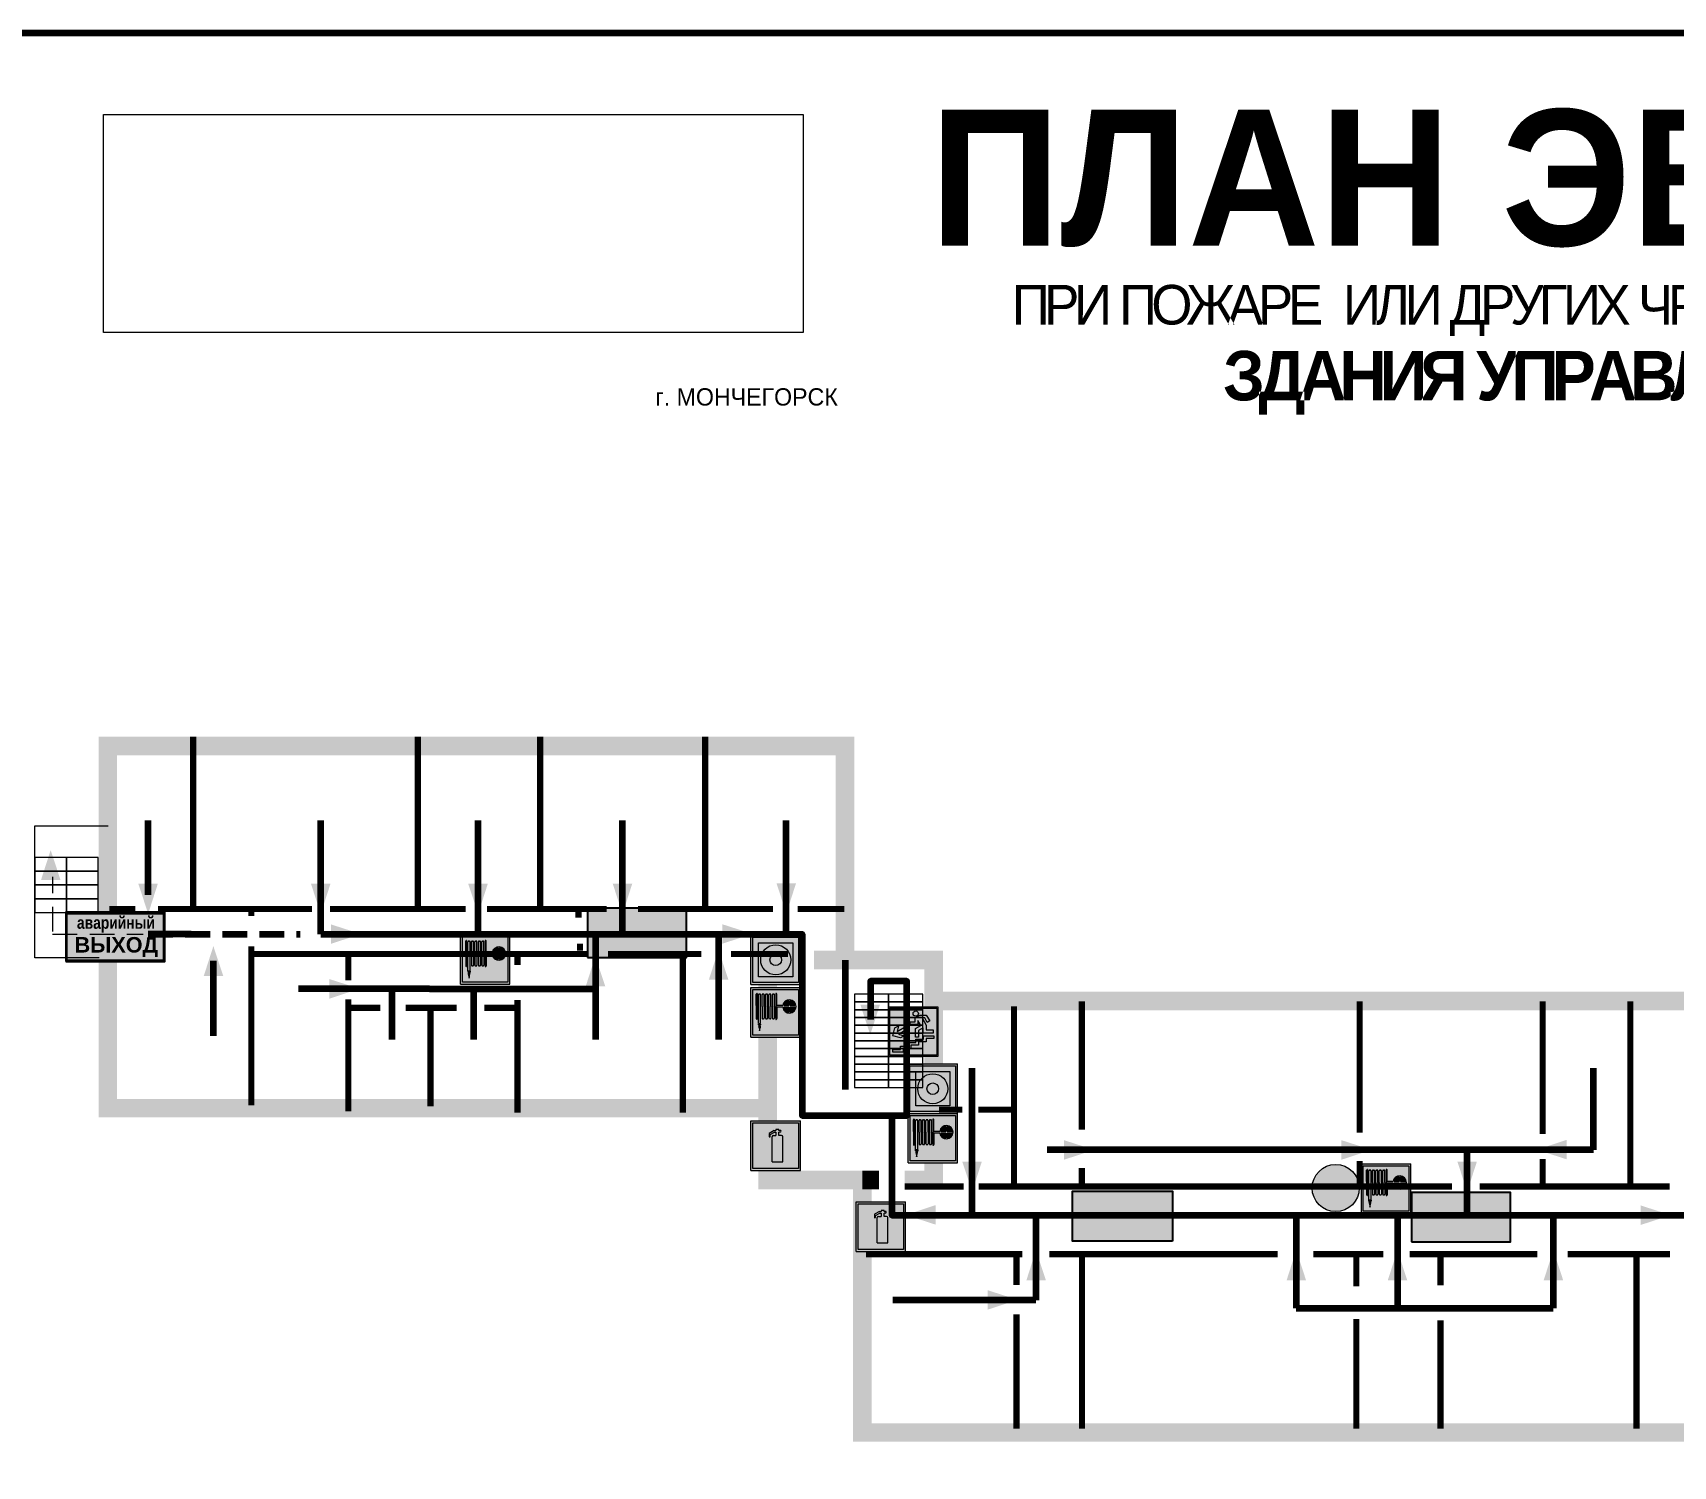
# Model space of a CAD drawing. Header units: millimetres. Extents: x 13810 to 67229, y 12374 to 21950.
# Drawn here: x 20973 to 21238.2, y 19246.8 to 19478.5 of the extents above; entities that cross this region are included whole.
import ezdxf

# ---------------------------------------------------------------- set-up
doc = ezdxf.new("R2010")
doc.units = ezdxf.units.MM
doc.linetypes.add('{ Wide Dash }', pattern=[12, 4, -2, 4, -2])
doc.layers.add('План_Штампы', color=7, linetype='Continuous')
doc.styles.add('обычный', font='arial.ttf')
picture_1 = doc.add_image_def('image1.jpg', size_in_pixel=(337, 105))

# ---------------------------------------------------------------- blocks, each defined once
blk = doc.blocks.new('A$C32E8229D')
at = {"true_color": 0xffffff}
blk.add_hatch(color=7, dxfattribs=at).paths.add_polyline_path([(0, 0), (0, -8), (16, -8), (16, 0)])
h = blk.add_hatch(color=126)
h.paths.add_polyline_path([(0.2, -0.2), (15.8, -0.2), (15.8, -7.8), (0.2, -7.8)])
h.paths.add_polyline_path([(13.49, -2.05), (12.08, -2.05), (11.37, -2.63, 0.162397), (11.29, -2.84), (11.29, -3.63), (10.35, -3.63), (10.35, -4.05), (11.68, -4.05), (11.68, -3.48), (12.26, -4.28), (11.29, -5.1), (11.29, -6.78), (11.85, -6.78), (11.85, -5.44), (12.8, -4.64), (12.8, -5.94), (14.46, -5.94), (14.46, -5.39), (13.45, -5.39), (13.45, -3.97), (12.46, -2.59), (13.15, -2.59), (13.69, -3.34), (14.18, -3)], flags=16)
h.paths.add_polyline_path([(10.74, -1.82, 1), (11.8, -1.82, 1)], flags=16)
h.paths.add_polyline_path([(9.39, -3.59), (5.99, -3.59), (6.56, -3.03), (5.91, -3.03), (5.1, -3.83), (5.91, -4.64), (6.56, -4.64), (5.99, -4.09), (9.39, -4.09)], flags=16)
h.paths.add_polyline_path([(4.29, -1.08), (1.72, -1.08), (1.72, -6.6), (4.29, -6.6)], flags=16)
at = {"color": 126}
blk.add_lwpolyline([(16, -8), (0, -8), (0, 0), (16, 0)], close=True, dxfattribs=at)
blk = doc.blocks.new('вниз 3')
at = {"lineweight": 0, "true_color": 0xffffff}
h = blk.add_hatch(color=7, dxfattribs=at)
h.dxf.hatch_style = 1
h.paths.add_polyline_path([(40997.5, -4475.69), (40997.25, -4475.28), (40995.76, -4476.15), (40995.97, -4475.23), (40995.39, -4475.56), (40995.05, -4476.83), (40996.33, -4477.17), (40996.91, -4476.83), (40996, -4476.55)], flags=0)
h.paths.add_polyline_path([(40999.81, -4473.95), (41000.22, -4473.95), (41000.64, -4474.67), (41001.03, -4474.43), (41000.46, -4473.49), (41000.42, -4473.49), (40999.43, -4473.49), (40998.68, -4473.92), (40998.68, -4474.57), (40997.88, -4474.57), (40997.88, -4475), (40999.14, -4475), (40999.14, -4474.43), (40999.14, -4474.38), (40999.59, -4475.15), (40998.72, -4475.67), (40998.72, -4477.06), (40999.24, -4477.06), (40999.24, -4475.96), (40999.95, -4475.56), (40999.95, -4476.43), (41001.61, -4476.43), (41001.61, -4475.88), (41000.47, -4475.88), (41000.47, -4475.12)], flags=0)
h.paths.add_polyline_path([(40999.2, -4473.24, 1), (40998.35, -4473.24, 1)], flags=0)
h.paths.add_polyline_path([(41000.46, -4477.26), (41001.69, -4477.26), (41001.69, -4476.84), (41000.03, -4476.84), (41000.03, -4477.39), (40998.78, -4477.39), (40998.78, -4477.95), (40997.53, -4477.95), (40997.53, -4478.5), (40996.29, -4478.5), (40996.29, -4479.06), (40995.05, -4479.06), (40995.05, -4479.48), (40995.29, -4479.48), (40996.72, -4479.48), (40996.72, -4478.92), (40997.97, -4478.92), (40997.97, -4478.36), (40999.2, -4478.36), (40999.2, -4477.81), (41000.46, -4477.81)], flags=0)
h.paths.add_polyline_path([(41002.37, -4472.17), (40994.37, -4472.17), (40994.37, -4480.17), (41002.37, -4480.17)])
h.paths.add_polyline_path([(41002.16, -4479.96), (40994.57, -4479.96), (40994.57, -4472.37), (41002.16, -4472.37)], flags=16)
h.paths.add_polyline_path([(41001.61, -4475.88), (41001.61, -4476.43), (40999.95, -4476.43), (40999.95, -4475.56), (40999.24, -4475.96), (40999.24, -4477.06), (40998.72, -4477.06), (40998.72, -4475.67), (40999.59, -4475.15), (40999.14, -4474.38), (40999.14, -4474.43), (40999.14, -4475), (40997.88, -4475), (40997.88, -4474.57), (40998.68, -4474.57), (40998.68, -4473.92), (40999.43, -4473.49), (41000.42, -4473.49), (41000.46, -4473.49), (41001.03, -4474.43), (41000.64, -4474.67), (41000.22, -4473.95), (40999.81, -4473.95), (41000.47, -4475.12), (41000.47, -4475.88)], flags=0)
h.paths.add_polyline_path([(41001.69, -4476.84), (41001.69, -4477.26), (41000.46, -4477.26), (41000.46, -4477.81), (40999.2, -4477.81), (40999.2, -4478.36), (40997.97, -4478.36), (40997.97, -4478.92), (40996.72, -4478.92), (40996.72, -4479.48), (40995.05, -4479.48), (40995.05, -4479.06), (40996.29, -4479.06), (40996.29, -4478.5), (40997.53, -4478.5), (40997.53, -4477.95), (40998.78, -4477.95), (40998.78, -4477.39), (41000.03, -4477.39), (41000.03, -4476.84)], flags=0)
h.paths.add_polyline_path([(40998.35, -4473.24, -1), (40999.2, -4473.24, -1)], flags=0)
h.paths.add_polyline_path([(40997.5, -4475.69), (40996, -4476.55), (40996.91, -4476.83), (40996.33, -4477.17), (40995.05, -4476.83), (40995.39, -4475.56), (40995.97, -4475.23), (40995.76, -4476.15), (40997.25, -4475.28)], flags=0)
at = {"lineweight": 0}
h = blk.add_hatch(color=126, dxfattribs=at)
h.dxf.hatch_style = 1
h.paths.add_polyline_path([(41002.16, -4472.37), (40994.57, -4472.37), (40994.57, -4479.96), (41002.16, -4479.96)])
h.paths.add_polyline_path([(40995.97, -4475.23), (40995.76, -4476.15), (40997.25, -4475.28), (40997.5, -4475.69), (40996, -4476.55), (40996.91, -4476.83), (40996.33, -4477.17), (40995.05, -4476.83), (40995.39, -4475.56)], flags=16)
h.paths.add_polyline_path([(40997.88, -4474.57), (40998.68, -4474.57), (40998.68, -4473.92), (40999.43, -4473.49), (41000.42, -4473.49), (41000.46, -4473.49), (41001.03, -4474.43), (41000.64, -4474.67), (41000.22, -4473.95), (40999.81, -4473.95), (41000.47, -4475.12), (41000.47, -4475.88), (41001.61, -4475.88), (41001.61, -4476.43), (40999.95, -4476.43), (40999.95, -4475.56), (40999.24, -4475.96), (40999.24, -4477.06), (40998.72, -4477.06), (40998.72, -4475.67), (40999.59, -4475.15), (40999.14, -4474.38), (40999.14, -4474.43), (40999.14, -4475), (40997.88, -4475)], flags=16)
h.paths.add_polyline_path([(40998.35, -4473.24, -1), (40999.2, -4473.24, -1)], flags=16)
h.paths.add_polyline_path([(40997.53, -4477.95), (40998.78, -4477.95), (40998.78, -4477.39), (41000.03, -4477.39), (41000.03, -4476.84), (41001.69, -4476.84), (41001.69, -4477.26), (41000.46, -4477.26), (41000.46, -4477.81), (40999.2, -4477.81), (40999.2, -4478.36), (40997.97, -4478.36), (40997.97, -4478.92), (40996.72, -4478.92), (40996.72, -4479.48), (40995.05, -4479.48), (40995.05, -4479.06), (40996.29, -4479.06), (40996.29, -4478.5), (40997.53, -4478.5)], flags=16)
at = {"lineweight": 0, "true_color": 0xffffff}
h = blk.add_hatch(color=7, dxfattribs=at)
h.dxf.hatch_style = 1
h.paths.add_polyline_path([(40999.2, -4473.24, 1), (40998.35, -4473.24, 1)])
h.paths.add_polyline_path([(40999.81, -4473.95), (41000.22, -4473.95), (41000.64, -4474.67), (41001.03, -4474.43), (41000.46, -4473.49), (41000.42, -4473.49), (40999.43, -4473.49), (40998.68, -4473.92), (40998.68, -4474.57), (40997.88, -4474.57), (40997.88, -4475), (40999.14, -4475), (40999.14, -4474.43), (40999.14, -4474.38), (40999.59, -4475.15), (40998.72, -4475.67), (40998.72, -4477.06), (40999.24, -4477.06), (40999.24, -4475.96), (40999.95, -4475.56), (40999.95, -4476.43), (41001.61, -4476.43), (41001.61, -4475.88), (41000.47, -4475.88), (41000.47, -4475.12)])
h.paths.add_polyline_path([(40999.2, -4477.81), (41000.46, -4477.81), (41000.46, -4477.26), (41001.69, -4477.26), (41001.69, -4476.84), (41000.03, -4476.84), (41000.03, -4477.39), (40998.78, -4477.39), (40998.78, -4477.95), (40997.53, -4477.95), (40997.53, -4478.5), (40996.29, -4478.5), (40996.29, -4479.06), (40995.05, -4479.06), (40995.05, -4479.48), (40995.29, -4479.48), (40996.72, -4479.48), (40996.72, -4478.92), (40997.97, -4478.92), (40997.97, -4478.36), (40999.2, -4478.36)])
h.paths.add_polyline_path([(40997.5, -4475.69), (40997.25, -4475.28), (40995.76, -4476.15), (40995.97, -4475.23), (40995.39, -4475.56), (40995.05, -4476.83), (40996.33, -4477.17), (40996.91, -4476.83), (40996, -4476.55)])
at = {"color": 126, "lineweight": 0}
for points in [[(40994.37, -4472.17), (41002.37, -4472.17), (41002.37, -4480.17), (40994.37, -4480.17)], [(40994.57, -4472.37), (41002.16, -4472.37), (41002.16, -4479.96), (40994.57, -4479.96)]]:
    blk.add_lwpolyline(points, close=True, dxfattribs=at)
for points in [[(40999.14, -4474.43), (40999.14, -4475), (40997.88, -4475), (40997.88, -4474.57), (40998.68, -4474.57), (40998.68, -4473.92), (40999.43, -4473.49), (41000.42, -4473.49), (41000.46, -4473.49), (41001.03, -4474.43), (41000.64, -4474.67), (41000.22, -4473.95), (40999.81, -4473.95), (41000.47, -4475.12), (41000.47, -4475.88), (41001.61, -4475.88), (41001.61, -4476.43), (40999.95, -4476.43), (40999.95, -4475.56), (40999.24, -4475.96), (40999.24, -4477.06), (40998.72, -4477.06), (40998.72, -4475.67), (40999.59, -4475.15), (40999.14, -4474.38), (40999.14, -4474.43)], [(40995.05, -4476.83), (40995.39, -4475.56), (40995.97, -4475.23), (40995.76, -4476.15), (40997.25, -4475.28), (40997.5, -4475.69), (40996, -4476.55), (40996.91, -4476.83), (40996.33, -4477.17), (40995.05, -4476.83)], [(40995.29, -4479.48), (40995.05, -4479.48), (40995.05, -4479.06), (40996.29, -4479.06), (40996.29, -4478.5), (40997.53, -4478.5), (40997.53, -4477.95), (40998.78, -4477.95), (40998.78, -4477.39), (41000.03, -4477.39), (41000.03, -4476.84), (41001.69, -4476.84), (41001.69, -4477.26), (41000.46, -4477.26), (41000.46, -4477.81), (40999.2, -4477.81), (40999.2, -4478.36), (40997.97, -4478.36), (40997.97, -4478.92), (40996.72, -4478.92), (40996.72, -4479.48), (40995.05, -4479.48)]]:
    blk.add_lwpolyline(points, dxfattribs=at)
blk.add_circle((40998.77, -4473.24), 0.426, dxfattribs=at)
blk = doc.blocks.new('A$C37112FD5')
at = {"true_color": 0xf5f5ff}
h = blk.add_hatch(color=7, dxfattribs=at)
h.dxf.hatch_style = 1
h.paths.add_polyline_path([(12.8, -7.4), (0, -7.4), (0, -20.2), (12.8, -20.2)])
h.paths.add_polyline_path([(12.29, -7.91), (12.29, -19.69), (0.51, -19.69), (0.51, -7.91)], flags=16)
h.paths.add_polyline_path([(4.98, -9.04, -0.42597), (5.17, -9.22), (5.17, -12.25), (5.17, -15.29, -0.432244), (4.98, -15.47), (4.83, -15.47, -0.42597), (4.64, -15.29), (4.64, -12.25), (4.64, -9.22, -0.432244), (4.83, -9.04)], flags=0)
h.paths.add_polyline_path([(4.28, -9.22), (4.28, -12.25), (4.28, -15.29, -0.432244), (4.09, -15.47), (3.94, -15.47, -0.42597), (3.75, -15.29), (3.75, -12.25), (3.75, -9.22, -0.432244), (3.94, -9.04), (4.09, -9.04, -0.42597)], flags=0)
h.paths.add_polyline_path([(5.72, -9.04), (5.87, -9.04, -0.42597), (6.06, -9.22), (6.06, -12.25), (6.06, -15.29, -0.432244), (5.87, -15.47), (5.72, -15.47, -0.42597), (5.53, -15.29), (5.53, -12.25), (5.53, -9.22, -0.432244)], flags=0)
h.paths.add_polyline_path([(6.42, -8.9), (6.5, -8.9, -0.42597), (6.69, -9.08), (6.69, -12.03), (8.21, -12.03, -15.824349), (8.21, -12.47), (6.69, -12.47), (6.69, -15.42, -0.432244), (6.5, -15.6), (6.42, -15.6)], flags=0)
h.paths.add_polyline_path([(3.39, -9.22), (3.39, -12.25), (3.39, -15.29, -0.432244), (3.2, -15.47), (3.05, -15.47, -0.42597), (2.85, -15.29), (2.85, -12.25), (2.85, -9.22, -0.432244), (3.05, -9.04), (3.2, -9.04, -0.42597)], flags=0)
h.paths.add_polyline_path([(2.5, -9.22), (2.5, -16.71), (1.96, -16.71), (1.96, -9.22, -0.432244), (2.15, -9.04), (2.31, -9.04, -0.42597)], flags=0)
h.paths.add_polyline_path([(1.61, -8.9), (1.61, -15.6), (1.57, -15.6, -0.42597), (1.37, -15.42), (1.37, -12.03), (1.37, -9.09, -0.432244), (1.57, -8.9)], flags=0)
h.paths.add_polyline_path([(9.76, -10.81), (9.76, -12.03), (8.49, -12.03, -0.336371)], flags=0)
h.paths.add_polyline_path([(8.49, -12.47), (9.76, -12.47), (9.76, -13.7, -0.336371)], flags=0)
h.paths.add_polyline_path([(10.11, -10.81, -0.336371), (11.38, -12.03), (10.11, -12.03)], flags=0)
h.paths.add_polyline_path([(10.11, -12.47), (11.38, -12.47, -0.336371), (10.11, -13.7)], flags=0)
h.paths.add_polyline_path([(2.5, -16.84), (2.5, -17.05), (1.97, -17.05), (1.97, -16.84)], flags=0)
h.paths.add_polyline_path([(2.5, -17.24, -0.033778), (2.24, -18.6, -0.033778), (1.97, -17.24)], flags=0)
h = blk.add_hatch(color=242)
h.dxf.hatch_style = 1
h.paths.add_polyline_path([(12.29, -7.91), (0.51, -7.91), (0.51, -19.69), (12.29, -19.69)])
h.paths.add_polyline_path([(6.42, -15.6), (6.42, -8.9), (6.5, -8.9, -0.42597), (6.69, -9.08), (6.69, -12.03), (8.21, -12.03, -15.824349), (8.21, -12.47), (6.69, -12.47), (6.69, -15.42, -0.432244), (6.5, -15.6)], flags=16)
h.paths.add_polyline_path([(5.87, -15.47), (5.72, -15.47, -0.42597), (5.53, -15.29), (5.53, -12.25), (5.53, -9.22, -0.432244), (5.72, -9.04), (5.87, -9.04, -0.42597), (6.06, -9.22), (6.06, -12.25), (6.06, -15.29, -0.432244)], flags=16)
h.paths.add_polyline_path([(4.98, -15.47), (4.83, -15.47, -0.42597), (4.64, -15.29), (4.64, -12.25), (4.64, -9.22, -0.432244), (4.83, -9.04), (4.98, -9.04, -0.42597), (5.17, -9.22), (5.17, -12.25), (5.17, -15.29, -0.432244)], flags=16)
h.paths.add_polyline_path([(4.09, -15.47), (3.94, -15.47, -0.42597), (3.75, -15.29), (3.75, -12.25), (3.75, -9.22, -0.432244), (3.94, -9.04), (4.09, -9.04, -0.42597), (4.28, -9.22), (4.28, -12.25), (4.28, -15.29, -0.432244)], flags=16)
h.paths.add_polyline_path([(3.2, -15.47), (3.05, -15.47, -0.42597), (2.85, -15.29), (2.85, -12.25), (2.85, -9.22, -0.432244), (3.05, -9.04), (3.2, -9.04, -0.42597), (3.39, -9.22), (3.39, -12.25), (3.39, -15.29, -0.432244)], flags=16)
h.paths.add_polyline_path([(2.5, -17.05), (1.97, -17.05), (1.97, -16.84), (2.5, -16.84)], flags=16)
h.paths.add_polyline_path([(2.5, -17.24, -0.033778), (2.24, -18.6, -0.033778), (1.97, -17.24)], flags=16)
h.paths.add_polyline_path([(2.5, -16.71), (1.96, -16.71), (1.96, -9.22, -0.432244), (2.15, -9.04), (2.31, -9.04, -0.42597), (2.5, -9.22)], flags=16)
h.paths.add_polyline_path([(1.61, -15.6), (1.57, -15.6, -0.42597), (1.37, -15.42), (1.37, -12.03), (1.37, -9.09, -0.432244), (1.57, -8.9), (1.61, -8.9)], flags=16)
h.paths.add_polyline_path([(8.49, -12.47), (9.76, -12.47), (9.76, -13.7, -0.336371)], flags=0)
h.paths.add_polyline_path([(10.11, -13.7), (10.11, -12.47), (11.38, -12.47, -0.336371)], flags=0)
h.paths.add_polyline_path([(8.49, -12.03, -0.336371), (9.76, -10.81), (9.76, -12.03)], flags=0)
h.paths.add_polyline_path([(10.11, -12.03), (10.11, -10.81, -0.336371), (11.38, -12.03)], flags=0)
h = blk.add_hatch(color=7, dxfattribs=at)
h.dxf.hatch_style = 1
h.paths.add_polyline_path([(1.61, -8.9), (1.57, -8.9, 0.432244), (1.37, -9.09), (1.37, -12.03), (1.37, -15.42, 0.42597), (1.57, -15.6), (1.61, -15.6)])
h.paths.add_polyline_path([(2.5, -9.22, 0.42597), (2.31, -9.04), (2.15, -9.04, 0.432244), (1.96, -9.22), (1.96, -16.71), (2.5, -16.71)])
h.paths.add_polyline_path([(2.5, -16.84), (1.97, -16.84), (1.97, -17.05), (2.5, -17.05)])
h.paths.add_polyline_path([(2.5, -17.24), (1.97, -17.24, 0.033778), (2.24, -18.6, 0.033778)])
h.paths.add_polyline_path([(3.39, -12.25), (3.39, -9.22, 0.42597), (3.2, -9.04), (3.05, -9.04, 0.432244), (2.85, -9.22), (2.85, -12.25), (2.85, -15.29, 0.42597), (3.05, -15.47), (3.2, -15.47, 0.432244), (3.39, -15.29)])
h.paths.add_polyline_path([(4.28, -12.25), (4.28, -9.22, 0.42597), (4.09, -9.04), (3.94, -9.04, 0.432244), (3.75, -9.22), (3.75, -12.25), (3.75, -15.29, 0.42597), (3.94, -15.47), (4.09, -15.47, 0.432244), (4.28, -15.29)])
h.paths.add_polyline_path([(5.17, -12.25), (5.17, -9.22, 0.42597), (4.98, -9.04), (4.83, -9.04, 0.432244), (4.64, -9.22), (4.64, -12.25), (4.64, -15.29, 0.42597), (4.83, -15.47), (4.98, -15.47, 0.432244), (5.17, -15.29)])
h.paths.add_polyline_path([(6.06, -12.25), (6.06, -9.22, 0.42597), (5.87, -9.04), (5.72, -9.04, 0.432244), (5.53, -9.22), (5.53, -12.25), (5.53, -15.29, 0.42597), (5.72, -15.47), (5.87, -15.47, 0.432244), (6.06, -15.29)])
h.paths.add_polyline_path([(6.69, -12.47), (8.21, -12.47, 15.824349), (8.21, -12.03), (6.69, -12.03), (6.69, -9.08, 0.42597), (6.5, -8.9), (6.42, -8.9), (6.42, -15.6), (6.5, -15.6, 0.432244), (6.69, -15.42)])
h.paths.add_polyline_path([(8.49, -12.47), (9.76, -12.47), (9.76, -13.7, -0.336371)], flags=16)
h.paths.add_polyline_path([(8.49, -12.03, -0.336371), (9.76, -10.81), (9.76, -12.03)], flags=16)
h.paths.add_polyline_path([(10.11, -12.47), (11.38, -12.47, -0.336371), (10.11, -13.7)], flags=16)
h.paths.add_polyline_path([(10.11, -12.03), (10.11, -10.81, -0.336371), (11.38, -12.03)], flags=16)
h = blk.add_hatch(color=242)
h.dxf.hatch_style = 1
h.paths.add_polyline_path([(9.76, -10.81, 0.336371), (8.49, -12.03), (9.76, -12.03)])
h.paths.add_polyline_path([(10.11, -10.81), (10.11, -12.03), (11.38, -12.03, 0.336371)])
h.paths.add_polyline_path([(11.38, -12.47), (10.11, -12.47), (10.11, -13.7, 0.336371)])
h.paths.add_polyline_path([(9.76, -12.47), (8.49, -12.47, 0.336371), (9.76, -13.7)])
at = {"color": 242, "lineweight": 5}
for p, q in [((0, -20.2), (0, -7.4)), ((0, -7.4), (12.8, -7.4)), ((12.8, -20.2), (12.8, -7.4)), ((1.37, -12.03), (1.37, -9.08)), ((1.37, -12.03), (1.37, -15.42)), ((1.57, -8.9), (1.61, -8.9)), ((1.61, -8.9), (1.61, -15.6)), ((1.96, -16.71), (1.96, -9.22)), ((2.15, -9.04), (2.31, -9.04)), ((2.5, -16.71), (2.5, -9.22)), ((2.85, -12.25), (2.85, -9.22)), ((2.85, -12.25), (2.85, -15.29)), ((3.05, -9.04), (3.2, -9.04)), ((3.39, -12.25), (3.39, -9.22)), ((3.39, -12.25), (3.39, -15.29)), ((3.75, -12.25), (3.75, -9.22)), ((3.75, -12.25), (3.75, -15.29)), ((3.94, -9.04), (4.09, -9.04)), ((4.28, -12.25), (4.28, -9.22)), ((4.28, -12.25), (4.28, -15.29)), ((4.64, -12.25), (4.64, -9.22)), ((4.64, -12.25), (4.64, -15.29)), ((4.83, -9.04), (4.98, -9.04)), ((5.17, -12.25), (5.17, -9.22)), ((5.17, -12.25), (5.17, -15.29)), ((5.53, -12.25), (5.53, -9.22)), ((5.53, -12.25), (5.53, -15.29)), ((5.72, -9.04), (5.87, -9.04)), ((6.06, -12.25), (6.06, -9.22)), ((6.06, -12.25), (6.06, -15.29)), ((6.42, -8.9), (6.42, -15.6)), ((6.5, -8.9), (6.42, -8.9)), ((6.69, -12.03), (6.69, -9.08)), ((8.21, -12.03), (6.69, -12.03)), ((8.21, -12.47), (6.69, -12.47)), ((6.69, -12.47), (6.69, -15.42)), ((9.76, -12.03), (8.49, -12.03)), ((9.76, -12.47), (8.49, -12.47)), ((9.76, -10.81), (9.76, -12.03)), ((9.76, -12.47), (9.76, -13.7)), ((10.11, -10.81), (10.11, -12.03)), ((11.38, -12.03), (10.11, -12.03)), ((11.38, -12.47), (10.11, -12.47)), ((10.11, -12.47), (10.11, -13.7)), ((1.57, -15.6), (1.61, -15.6)), ((1.96, -16.71), (2.5, -16.71)), ((1.97, -16.84), (2.5, -16.84)), ((1.97, -17.05), (1.97, -16.84)), ((2.5, -16.84), (2.5, -17.05)), ((3.05, -15.47), (3.2, -15.47)), ((3.94, -15.47), (4.09, -15.47)), ((4.83, -15.47), (4.98, -15.47)), ((5.72, -15.47), (5.87, -15.47)), ((6.42, -15.6), (6.5, -15.6)), ((0, -20.2), (12.8, -20.2)), ((2.5, -17.05), (1.97, -17.05)), ((1.97, -17.24), (2.5, -17.24))]:
    blk.add_line(p, q, dxfattribs=at)
blk.add_lwpolyline([(0.51, -7.91), (12.29, -7.91), (12.29, -19.69), (0.51, -19.69)], close=True, dxfattribs=at)
for centre, radius, start, end in [((1.56, -9.09), 0.182, 87.1027, 180.6071), ((2.15, -9.22), 0.182, 87.1027, 180.6071), ((2.32, -9.22), 0.182, 359.3929, 92.8973), ((3.04, -9.22), 0.182, 87.1027, 180.6071), ((3.21, -9.22), 0.182, 359.3929, 92.8973), ((3.93, -9.22), 0.182, 87.1027, 180.6071), ((4.1, -9.22), 0.182, 359.3929, 92.8973), ((4.82, -9.22), 0.182, 87.1027, 180.6071), ((4.99, -9.22), 0.182, 359.3929, 92.8973), ((5.71, -9.22), 0.182, 87.1027, 180.6071), ((5.88, -9.22), 0.182, 359.3929, 92.8973), ((6.51, -9.09), 0.182, 359.3929, 92.8973), ((9.93, -12.25), 1.74, 187.2319, 172.7681), ((9.93, -12.25), 1.46, 96.9927, 171.3585), ((9.93, -12.25), 1.46, 188.6415, 263.0073), ((9.93, -12.25), 1.46, 8.6415, 83.0073), ((9.93, -12.25), 1.46, 276.9927, 351.3585), ((1.56, -15.42), 0.182, 179.3929, 272.8973), ((3.04, -15.29), 0.182, 179.3929, 272.8973), ((3.21, -15.29), 0.182, 267.1027, 0.6071), ((3.93, -15.29), 0.182, 179.3929, 272.8973), ((4.1, -15.29), 0.182, 267.1027, 0.6071), ((4.82, -15.29), 0.182, 179.3929, 272.8973), ((4.99, -15.29), 0.182, 267.1027, 0.6071), ((5.71, -15.29), 0.182, 179.3929, 272.8973), ((5.88, -15.29), 0.182, 267.1027, 0.6071), ((6.51, -15.42), 0.182, 267.1027, 0.6071), ((12.17, -15.98), 10.27, 187.041, 194.7793), ((-7.7, -15.98), 10.27, 345.2207, 352.959)]:
    blk.add_arc(centre, radius, start, end, dxfattribs=at)
blk = doc.blocks.new('A$C54414219')
at = {"true_color": 0xffffff}
h = blk.add_hatch(color=7, dxfattribs=at)
h.paths.add_polyline_path([(2.39, -9.45), (2.39, -18.3), (11.23, -18.3), (11.23, -9.45)], flags=0)
h.paths.add_polyline_path([(10.71, -13.87, -1), (2.92, -13.87, -1)], flags=0)
h.paths.add_polyline_path([(8.3, -13.87, -1), (5.33, -13.87, -1)], flags=0)
h.paths.add_polyline_path([(0.41, -7.47), (0.41, -20.27), (13.21, -20.27), (13.21, -7.47)])
h.paths.add_polyline_path([(0.92, -19.77), (12.71, -19.77), (12.71, -7.98), (0.92, -7.98)], flags=16)
h.paths.add_polyline_path([(11.23, -9.45), (11.23, -18.3), (2.39, -18.3), (2.39, -9.45)], flags=0)
at = {"lineweight": 5}
h = blk.add_hatch(color=242, dxfattribs=at)
h.paths.add_polyline_path([(12.71, -7.98), (0.92, -7.98), (0.92, -19.77), (12.71, -19.77)])
h.paths.add_polyline_path([(11.23, -18.3), (2.39, -18.3), (2.39, -9.45), (11.23, -9.45)], flags=16)
h.paths.add_polyline_path([(10.71, -13.87, -1), (2.92, -13.87, -1)], flags=0)
h.paths.add_polyline_path([(8.3, -13.87, -1), (5.33, -13.87, -1)], flags=0)
at = {"true_color": 0xffffff}
h = blk.add_hatch(color=7, dxfattribs=at)
h.paths.add_polyline_path([(2.39, -9.45), (2.39, -18.3), (11.23, -18.3), (11.23, -9.45)])
h.paths.add_polyline_path([(10.71, -13.87, -1), (2.92, -13.87, -1)], flags=16)
h.paths.add_polyline_path([(8.3, -13.87, -1), (5.33, -13.87, -1)], flags=0)
at = {"lineweight": 5}
h = blk.add_hatch(color=242, dxfattribs=at)
h.paths.add_polyline_path([(2.92, -13.87, 1), (10.71, -13.87, 1)])
h.paths.add_polyline_path([(8.3, -13.87, -1), (5.33, -13.87, -1)], flags=16)
at = {"color": 242, "lineweight": 5}
for p, q in [((0.41, -20.27), (0.41, -7.47)), ((0.41, -7.47), (13.21, -7.47)), ((0.41, -7.47), (13.21, -7.47)), ((13.21, -20.27), (13.21, -7.47)), ((0.41, -20.27), (13.21, -20.27))]:
    blk.add_line(p, q, dxfattribs=at)
for points in [[(0.92, -7.98), (12.71, -7.98), (12.71, -19.77), (0.92, -19.77)], [(2.39, -9.45), (11.23, -9.45), (11.23, -18.3), (2.39, -18.3)]]:
    blk.add_lwpolyline(points, close=True, dxfattribs=at)
for radius in [3.89, 1.49]:
    blk.add_circle((6.81, -13.87), radius, dxfattribs=at)
blk = doc.blocks.new('A$C3AD82952')
at = {"true_color": 0xf5f5ff}
h = blk.add_hatch(color=7, dxfattribs=at)
h.dxf.hatch_style = 1
h.paths.add_polyline_path([(8.21, 8.73, 0.414214), (7.89, 9.05), (7.22, 9.05), (7.22, 9.92), (7.59, 9.92, 1), (7.57, 10.36), (7.22, 10.36), (7.22, 10.6), (6.43, 10.6), (6.43, 10.36), (6.01, 10.36), (4.74, 9.59), (4.74, 8.69), (4.98, 8.73), (4.98, 9.26), (6.12, 9.91), (6.43, 9.91), (6.43, 9.05), (5.76, 9.05, 0.414214), (5.44, 8.73), (5.44, 2.2), (8.21, 2.2)], flags=0)
h.paths.add_polyline_path([(12.8, 12.8), (0, 12.8), (0, 0), (12.8, 0)])
h.paths.add_polyline_path([(0.51, 12.29), (12.29, 12.29), (12.29, 0.51), (0.51, 0.51)], flags=16)
h.paths.add_polyline_path([(4.74, 9.59), (6.01, 10.36), (6.43, 10.36), (6.43, 10.6), (7.22, 10.6), (7.22, 10.36), (7.59, 10.36, -0.94586), (7.59, 9.92), (7.22, 9.92), (7.22, 9.05), (7.89, 9.05, -0.414214), (8.21, 8.73), (8.21, 2.2), (5.44, 2.2), (5.44, 8.73, -0.414214), (5.76, 9.05), (6.43, 9.05), (6.43, 9.91), (6.12, 9.91), (4.98, 9.26), (4.98, 8.73), (4.74, 8.69)], flags=0)
h = blk.add_hatch(color=242)
h.dxf.hatch_style = 1
h.paths.add_polyline_path([(12.29, 12.29), (0.51, 12.29), (0.51, 0.51), (12.29, 0.51)])
h.paths.add_polyline_path([(4.74, 8.69), (4.74, 9.59), (6.01, 10.36), (6.43, 10.36), (6.43, 10.6), (7.22, 10.6), (7.22, 10.36), (7.59, 10.36, -0.94586), (7.59, 9.92), (7.22, 9.92), (7.22, 9.05), (7.89, 9.05, -0.414214), (8.21, 8.73), (8.21, 2.2), (5.44, 2.2), (5.44, 8.73, -0.414214), (5.76, 9.05), (6.43, 9.05), (6.43, 9.91), (6.12, 9.91), (4.98, 9.26), (4.98, 8.73)], flags=16)
h = blk.add_hatch(color=7, dxfattribs=at)
h.dxf.hatch_style = 1
h.paths.add_polyline_path([(8.21, 8.73, 0.414214), (7.89, 9.05), (7.22, 9.05), (7.22, 9.92), (7.59, 9.92, 1), (7.57, 10.36), (7.22, 10.36), (7.22, 10.6), (6.43, 10.6), (6.43, 10.36), (6.01, 10.36), (4.74, 9.59), (4.74, 8.69), (4.98, 8.73), (4.98, 9.26), (6.12, 9.91), (6.43, 9.91), (6.43, 9.05), (5.76, 9.05, 0.414214), (5.44, 8.73), (5.44, 2.2), (8.21, 2.2)])
at = {"color": 242, "lineweight": 5}
for p, q in [((0, 0), (0, 12.8)), ((0, 12.8), (12.8, 12.8)), ((12.8, 0), (12.8, 12.8)), ((6.01, 10.36), (4.74, 9.59)), ((4.74, 9.59), (4.74, 8.69)), ((4.74, 8.69), (4.98, 8.73)), ((4.98, 9.26), (6.12, 9.91)), ((4.98, 8.73), (4.98, 9.26)), ((5.44, 2.2), (5.44, 8.73)), ((5.76, 9.05), (6.43, 9.05)), ((6.01, 10.36), (6.43, 10.36)), ((6.12, 9.91), (6.43, 9.91)), ((7.22, 10.6), (6.43, 10.6)), ((6.43, 10.6), (6.43, 10.36)), ((6.43, 9.91), (6.43, 9.05)), ((7.22, 10.36), (7.22, 10.6)), ((7.59, 10.36), (7.22, 10.36)), ((7.22, 9.05), (7.22, 9.92)), ((7.59, 9.92), (7.22, 9.92)), ((7.89, 9.05), (7.22, 9.05)), ((8.21, 2.2), (8.21, 8.73)), ((0, 0), (12.8, 0)), ((5.44, 2.2), (8.21, 2.2))]:
    blk.add_line(p, q, dxfattribs=at)
blk.add_lwpolyline([(0.51, 12.29), (12.29, 12.29), (12.29, 0.51), (0.51, 0.51)], close=True, dxfattribs=at)
for centre, radius, start, end in [((5.76, 8.73), 0.32, 90, 180), ((7.58, 10.14), 0.223, 273.1875, 86.8125), ((7.89, 8.73), 0.32, 0, 90)]:
    blk.add_arc(centre, radius, start, end, dxfattribs=at)
blk = doc.blocks.new('A$C41C009D9')
at = {"true_color": 0xffffff}
blk.add_hatch(color=7, dxfattribs=at).paths.add_polyline_path([(0, 8), (-16, 8), (-16, 0), (0, 0)])
h = blk.add_hatch(color=126)
h.dxf.hatch_style = 1
h.paths.add_polyline_path([(-15.8, 7.8), (-15.8, 0.2), (-0.2, 0.2), (-0.2, 7.8)])
at = {"color": 126}
for points in [[(-16, 0), (0, 0), (0, 8), (-16, 8)], [(-16, 0), (0, 0), (0, 8), (-16, 8)], [(-15.8, 7.8), (-0.2, 7.8), (-0.2, 0.2), (-15.8, 0.2)]]:
    blk.add_lwpolyline(points, close=True, dxfattribs=at)
at = {"color": 7, "true_color": 0xffffff, "insert": (-15.8, 7.3), "char_height": 2.5, "width": 15.5999, "attachment_point": 1, "style": 'обычный'}
blk.add_mtext('\\pi1.6133;{\\fArial|b1|i0|c204|p34;\\H0.8x;\\W0.8;аварийный\\H1.25x;\\W1;\\P\\pi1.2327;ВЫХОД}', dxfattribs=at)
blk = doc.blocks.new('A$C7B8C2D5B')
at = {"lineweight": 0}
h = blk.add_hatch(color=5, dxfattribs=at)
h.dxf.hatch_style = 1
h.paths.add_polyline_path([(1.4, -3.02, 1), (-2.11, -3.02, 1)])
at = {"color": 5, "lineweight": 0}
blk.add_circle((-0.36, -3.02), 1.75, dxfattribs=at)

msp = doc.modelspace()

# ---------------------------------------------------------------- linework, layer by layer
at = {"color": 2, "lineweight": 100}
msp.add_lwpolyline([(20959.05, 19478.54), (21559.05, 19478.54), (21559.05, 19083.54), (20959.05, 19083.54)], close=True, dxfattribs=at)
at = {"lineweight": 100}
for points, const_width in [([(20985.1, 19334.49), (20985.1, 19363.21), (21104.29, 19363.21), (21104.29, 19328.6), (21118.62, 19328.6), (21118.62, 19322), (21247.42, 19322), (21247.42, 19329.63), (21278.45, 19329.63), (21278.45, 19322), (21406.49, 19322), (21406.49, 19328.43), (21419.28, 19328.43), (21419.28, 19363.35), (21537.05, 19363.35), (21537.05, 19336.08)], 3), ([(20998.9, 19336.87), (20998.9, 19364.75)], 1), ([(21035.21, 19336.87), (21035.21, 19364.75)], 1), ([(21055, 19336.87), (21055, 19364.75)], 1), ([(21081.66, 19336.87), (21081.66, 19364.75)], 1), ([(20985.33, 19336.87), (20989.52, 19336.87)], 1), ([(20993.22, 19336.87), (21018.08, 19336.87)], 1), ([(21008.3, 19335.72), (21008.3, 19336.87)], 1), ([(21021.04, 19336.87), (21042.94, 19336.87)], 1), ([(21046.4, 19336.87), (21065.72, 19336.87)], 1), ([(21061.19, 19335.48), (21061.19, 19336.64)], 1), ([(21070.79, 19336.87), (21092.66, 19336.87)], 1), ([(21096.62, 19336.87), (21104.17, 19336.87)], 1), ([(21537.05, 19328.18), (21537.05, 19304.02), (21430.89, 19304.02), (21430.89, 19293.18), (21419.32, 19293.18), (21419.32, 19252.22), (21107.09, 19252.22), (21107.09, 19293.04), (21091.77, 19293.04), (21091.77, 19304.65), (20985.1, 19304.65), (20985.1, 19330.82)], 3), ([(21008.3, 19305.1), (21008.3, 19330.83)], 1), ([(21061.44, 19330.12), (21061.44, 19331.27)], 1), ([(21014.84, 19329.59), (21008.33, 19329.59)], 1), ([(21039.56, 19329.59), (21011.9, 19329.59)], 1), ([(21023.98, 19325.31), (21023.98, 19329.88)], 1), ([(21061.43, 19329.59), (21039.56, 19329.59)], 1), ([(21051.33, 19327.83), (21051.33, 19329.67)], 1), ([(21062.51, 19329.59), (21053.27, 19329.59)], 1), ([(21081.04, 19329.59), (21065.96, 19329.59)], 1), ([(21069.47, 19329.59), (21066, 19329.59)], 1), ([(21078.05, 19303.93), (21078.05, 19329.67)], 1), ([(21095.06, 19329.59), (21085.85, 19329.59)], 1), ([(21091.77, 19304.65), (21091.77, 19328.6), (21095.06, 19328.6)], 3), ([(21104.29, 19328.6), (21099.24, 19328.6)], 3), ([(21113.95, 19293.04), (21118.62, 19293.04), (21118.62, 19322)], 3), ([(21023.98, 19304.15), (21023.98, 19322.25)], 1), ([(21029.16, 19320.88), (21024.15, 19320.88)], 1), ([(21041.51, 19320.88), (21033.23, 19320.88)], 1), ([(21037.26, 19304.93), (21037.26, 19320.91)], 1), ([(21051.4, 19320.88), (21045.97, 19320.88)], 1), ([(21051.33, 19303.93), (21051.33, 19322.17)], 1), ([(21125.81, 19304.41), (21131.59, 19304.41), (21131.59, 19321.13), (21131.59, 19292.4)], 1), ([(21142.56, 19301.17), (21142.56, 19321.96)], 1), ([(21187.49, 19300.7), (21187.49, 19321.91)], 1), ([(21217.07, 19300.46), (21217.07, 19321.96)], 1), ([(21231.24, 19292), (21231.24, 19321.96)], 1), ([(21119.47, 19304.41), (21123.27, 19304.41)], 1), ([(21217.07, 19292), (21217.07, 19296.42)], 1), ([(21107.09, 19293.04), (21109.75, 19293.04)], 3), ([(21142.56, 19292), (21142.56, 19294.96)], 1), ([(21187.49, 19291.95), (21187.49, 19296.09)], 1), ([(21113.93, 19292), (21123.45, 19292)], 1), ([(21125.87, 19292), (21138.82, 19292)], 1), ([(21138.82, 19292), (21144.62, 19292)], 1), ([(21144.62, 19292), (21169.94, 19292)], 1), ([(21169.94, 19292), (21188.29, 19292)], 1), ([(21188.29, 19292), (21202.44, 19292)], 1), ([(21206.88, 19292), (21227.42, 19292)], 1), ([(21227.42, 19292), (21237.6, 19292)], 1), ([(21107.67, 19281.04), (21118.1, 19281.04)], 1), ([(21117.14, 19281.04), (21132.95, 19281.04)], 1), ([(21132, 19281.04), (21132, 19276.05)], 1), ([(21137.3, 19281.04), (21149.83, 19281.04)], 1), ([(21142.6, 19281.04), (21142.6, 19252.86)], 1), ([(21149.04, 19281.04), (21174.25, 19281.04)], 1), ([(21179.99, 19281.04), (21191.33, 19281.04)], 1), ([(21186.95, 19281.04), (21186.95, 19275.86)], 1), ([(21195.57, 19281.04), (21216.19, 19281.04)], 1), ([(21200.56, 19281.04), (21200.56, 19276.03)], 1), ([(21221.14, 19281.04), (21237.67, 19281.04)], 1), ([(21232.26, 19281.04), (21232.26, 19252.86)], 1), ([(21132, 19271.34), (21132, 19252.86)], 1), ([(21186.95, 19270.55), (21186.95, 19252.86)], 1), ([(21200.56, 19270.37), (21200.56, 19252.86)], 1)]:
    msp.add_lwpolyline(points, dxfattribs=dict(at, const_width=const_width))
at = {"lineweight": 0}
msp.add_lwpolyline([(20983.71, 19328.97), (20976.03, 19328.97), (20973.27, 19328.97), (20973.27, 19350.29), (20985.13, 19350.29)], dxfattribs=at)
at = {"color": 126, "lineweight": 100, "true_color": 0x008754}
for points in [[(20991.62, 19339.17), (20991.62, 19351.16)], [(21019.52, 19332.82), (21094.79, 19332.82), (21094.79, 19351.16)], [(21019.52, 19332.82), (21019.52, 19351.16)], [(21044.96, 19332.82), (21044.96, 19351.16)], [(21068.31, 19332.82), (21068.31, 19351.16)], [(21111.83, 19303.46), (21111.83, 19287.35), (21415.24, 19287.35), (21415.24, 19302.87), (21424.67, 19302.87), (21424.67, 19350.07)], [(20998.58, 19332.82), (20991.62, 19332.82)], [(21063.96, 19332.82), (21063.96, 19315.75)], [(21083.8, 19332.82), (21083.8, 19315.75)], [(21094.79, 19332.82), (21097.34, 19332.82), (21097.34, 19303.46), (21114.27, 19303.46), (21114.27, 19325.2), (21108.41, 19325.2), (21108.41, 19318.98)], [(21002.13, 19328.46), (21002.13, 19316.34)], [(21031, 19323.93), (21015.93, 19323.93)], [(21037.11, 19323.93), (21031, 19323.93), (21031, 19315.75)], [(21037.11, 19323.93), (21044.24, 19323.93), (21044.24, 19315.75)], [(21044.24, 19323.93), (21063.96, 19323.93)], [(21124.84, 19287.35), (21124.84, 19311.12)], [(21225.29, 19297.93), (21225.29, 19311.12)], [(21225.29, 19297.93), (21136.99, 19297.93)], [(21204.88, 19287.35), (21204.88, 19297.93)], [(21135.15, 19287.35), (21135.15, 19273.6)], [(21177.23, 19287.35), (21177.23, 19272.32)], [(21193.59, 19287.35), (21193.59, 19272.32)], [(21218.79, 19287.35), (21218.79, 19272.32)], [(21135.15, 19273.6), (21112.03, 19273.6)], [(21177.23, 19272.32), (21218.79, 19272.32)]]:
    msp.add_lwpolyline(points, dxfattribs=at)
at = {"lineweight": 0}
for points in [[(20973.27, 19342.98), (20978.39, 19342.98), (20978.39, 19345.21), (20973.27, 19345.21)], [(20978.39, 19342.98), (20983.51, 19342.98), (20983.51, 19345.21), (20978.39, 19345.21)], [(20973.27, 19340.76), (20978.39, 19340.76), (20978.39, 19342.98), (20973.27, 19342.98)], [(20978.39, 19340.76), (20983.51, 19340.76), (20983.51, 19342.98), (20978.39, 19342.98)], [(20973.27, 19338.53), (20978.39, 19338.53), (20978.39, 19340.76), (20973.27, 19340.76)], [(20978.39, 19338.53), (20983.51, 19338.53), (20983.51, 19340.76), (20978.39, 19340.76)], [(20973.27, 19336.31), (20978.39, 19336.31), (20978.39, 19338.53), (20973.27, 19338.53)], [(20978.39, 19336.31), (20983.51, 19336.31), (20983.51, 19338.53), (20978.39, 19338.53)], [(21105.79, 19321.84), (21111.31, 19321.84), (21111.31, 19323.1), (21105.79, 19323.1)], [(21105.79, 19320.58), (21111.31, 19320.58), (21111.31, 19321.84), (21105.79, 19321.84)], [(21111.31, 19321.84), (21116.84, 19321.84), (21116.84, 19323.1), (21111.31, 19323.1)], [(21111.31, 19320.58), (21116.84, 19320.58), (21116.84, 19321.84), (21111.31, 19321.84)], [(21105.79, 19319.32), (21111.31, 19319.32), (21111.31, 19320.58), (21105.79, 19320.58)], [(21105.79, 19318.06), (21111.31, 19318.06), (21111.31, 19319.32), (21105.79, 19319.32)], [(21105.79, 19316.8), (21111.31, 19316.8), (21111.31, 19318.06), (21105.79, 19318.06)], [(21111.31, 19319.32), (21116.84, 19319.32), (21116.84, 19320.58), (21111.31, 19320.58)], [(21111.31, 19318.06), (21116.84, 19318.06), (21116.84, 19319.32), (21111.31, 19319.32)], [(21111.31, 19316.8), (21116.84, 19316.8), (21116.84, 19318.06), (21111.31, 19318.06)], [(21105.79, 19315.54), (21111.31, 19315.54), (21111.31, 19316.8), (21105.79, 19316.8)], [(21105.79, 19314.29), (21111.31, 19314.29), (21111.31, 19315.54), (21105.79, 19315.54)], [(21111.31, 19315.54), (21116.84, 19315.54), (21116.84, 19316.8), (21111.31, 19316.8)], [(21111.31, 19314.29), (21116.84, 19314.29), (21116.84, 19315.54), (21111.31, 19315.54)], [(21105.79, 19313.03), (21111.31, 19313.03), (21111.31, 19314.29), (21105.79, 19314.29)], [(21105.79, 19311.77), (21111.31, 19311.77), (21111.31, 19313.03), (21105.79, 19313.03)], [(21111.31, 19313.03), (21116.84, 19313.03), (21116.84, 19314.29), (21111.31, 19314.29)], [(21111.31, 19311.77), (21116.84, 19311.77), (21116.84, 19313.03), (21111.31, 19313.03)], [(21105.79, 19310.51), (21111.31, 19310.51), (21111.31, 19311.77), (21105.79, 19311.77)], [(21105.79, 19309.25), (21111.31, 19309.25), (21111.31, 19310.51), (21105.79, 19310.51)], [(21111.31, 19310.51), (21116.84, 19310.51), (21116.84, 19311.77), (21111.31, 19311.77)], [(21111.31, 19309.25), (21116.84, 19309.25), (21116.84, 19310.51), (21111.31, 19310.51)], [(21105.79, 19307.99), (21111.31, 19307.99), (21111.31, 19309.25), (21105.79, 19309.25)], [(21111.31, 19307.99), (21116.84, 19307.99), (21116.84, 19309.25), (21111.31, 19309.25)]]:
    msp.add_lwpolyline(points, close=True, dxfattribs=at)
at = {"color": 126, "linetype": '{ Wide Dash }', "lineweight": 0, "true_color": 0x008754}
for points in [[(20976.16, 19342.09), (20976.16, 19339.45)], [(20976.16, 19337.23), (20976.16, 19332.82), (20990.82, 19332.82)]]:
    msp.add_lwpolyline(points, dxfattribs=at)
at = {"color": 126, "linetype": '{ Wide Dash }', "lineweight": 100, "true_color": 0x008754}
msp.add_lwpolyline([(20991.62, 19332.82), (21016.17, 19332.82)], dxfattribs=at)
at = {"lineweight": 100}
msp.add_lwpolyline([(21104.29, 19328.6), (21104.29, 19307.68)], dxfattribs=at)
at = {"layer": 'План_Штампы', "color": 126, "true_color": 0x008754}
for points in [[(20977.45, 19341.54), (20974.29, 19341.54), (20975.85, 19346.39)], [(20990.02, 19340.96), (20993.18, 19340.95), (20991.62, 19336.1)], [(21017.93, 19340.96), (21021.09, 19340.95), (21019.53, 19336.1)], [(21043.36, 19340.96), (21046.53, 19340.95), (21044.97, 19336.1)], [(21066.72, 19340.96), (21069.88, 19340.95), (21068.32, 19336.1)], [(21093.2, 19341.02), (21096.36, 19341.02), (21094.8, 19336.17)], [(21021.15, 19331.22), (21021.15, 19334.38), (21026, 19332.82)], [(21084.43, 19331.24), (21084.44, 19334.4), (21089.29, 19332.84)], [(21003.76, 19326.01), (21000.6, 19326.01), (21002.16, 19330.86)], [(21065.52, 19324.35), (21062.36, 19324.36), (21063.92, 19329.21)], [(21085.43, 19325.42), (21082.27, 19325.42), (21083.83, 19330.27)], [(21020.93, 19322.37), (21020.93, 19325.53), (21025.79, 19323.97)], [(21106.76, 19321.39), (21109.92, 19321.39), (21108.36, 19316.54)], [(21220.98, 19299.54), (21220.98, 19296.38), (21216.13, 19297.94)], [(21139.69, 19296.32), (21139.69, 19299.48), (21144.55, 19297.92)], [(21184.54, 19296.32), (21184.55, 19299.48), (21189.4, 19297.92)], [(21123.24, 19296.02), (21126.4, 19296.02), (21124.84, 19291.17)], [(21203.28, 19296.02), (21206.44, 19296.02), (21204.88, 19291.17)], [(21118.96, 19288.99), (21118.95, 19285.82), (21114.1, 19287.39)], [(21232.92, 19285.77), (21232.92, 19288.93), (21237.77, 19287.37)], [(21136.76, 19276.81), (21133.6, 19276.81), (21135.16, 19281.66)], [(21178.83, 19276.81), (21175.67, 19276.81), (21177.23, 19281.66)], [(21195.19, 19276.81), (21192.03, 19276.81), (21193.59, 19281.66)], [(21220.4, 19276.81), (21217.23, 19276.81), (21218.8, 19281.66)], [(21127.32, 19272.07), (21127.32, 19275.23), (21132.17, 19273.67)]]:
    msp.add_solid(points, dxfattribs=at)

# ---------------------------------------------------------------- block references
msp.add_blockref('A$C41C009D9', (20994.29, 19328.36))
for name, p, xscale, yscale, zscale in [('A$C37112FD5', (21042.1, 19337.32), 0.6249984004534781, 0.6249984004534781, 0.6249984004534781), ('A$C54414219', (21088.82, 19337.31), 0.625, 0.625, 0.625), ('A$C37112FD5', (21089.08, 19328.77), 0.6249984004534781, 0.6249984004534781, 0.6249984004534781), ('A$C54414219', (21114.21, 19316.47), 0.625, 0.625, 0.625), ('A$C3AD82952', (21089.08, 19294.59), 0.625, 0.625, 0.625), ('A$C37112FD5', (21114.47, 19308.43), 0.6249984004534781, 0.6249984004534781, 0.6249984004534781), ('A$C7B8C2D5B', (21184.4, 19298.32), 2.177419353276491, 2.177419353276491, 2.177419353276491), ('A$C37112FD5', (21187.76, 19300.3), 0.6249984004534781, 0.6249984004534781, 0.6249984004534781), ('A$C3AD82952', (21106.08, 19281.5), 0.625, 0.625, 0.625)]:
    msp.add_blockref(name, p, dxfattribs=dict(xscale=xscale, yscale=yscale, zscale=zscale))
at = {"color": 126, "true_color": 0x008754}
msp.add_blockref('вниз 3', (-19883.06, 23793.2), dxfattribs=at)
at = {"layer": 'План_Штампы', "color": 126, "true_color": 0x008754, "xscale": -1}
for p in [(21078.64, 19337.01), (21211.89, 19291.03)]:
    msp.add_blockref('A$C32E8229D', p, dxfattribs=at)
at = {"layer": 'План_Штампы', "color": 126, "true_color": 0x008754, "xscale": 1.012510887696, "yscale": 1.012510887696, "zscale": 1.012510887696, "rotation": 359.9978653237144}
msp.add_blockref('A$C32E8229D', (21141.04, 19291.25), dxfattribs=at)

# ---------------------------------------------------------------- texts
at = {"lineweight": 0, "style": 'обычный'}
for s, insert, char_height, width, attachment_point in [('{\\fProxima Nova Rg|b1|i0|c204|p2;ПЛАН ЭВАКУАЦИИ}', (21117.97, 19466.13), 22, 493.8901, 1), ('\\pi-8.4,l8.4,t8.4;{\\fProxima Nova Rg|b0|i0|c204|p2;г. МОНЧЕГОРСК\\H1.1997x; }', (21088.36, 19419.65), 2.8, 126.6484, 5)]:
    msp.add_mtext(s, dxfattribs=dict(at, insert=insert, char_height=char_height, width=width, attachment_point=attachment_point))
at = {"color": 0, "lineweight": 0, "insert": (21268.71, 19437.95), "char_height": 8, "width": 449.2158, "attachment_point": 5, "style": 'обычный'}
msp.add_mtext('{\\fArial Black|b1|i0|c204|p34;\\H2x;\\T0.85;  \\fArial Narrow|b0|i0|c204|p34;\\H0.8x;\\W0.9;\\P\\fProxima Nova Rg|b0|i0|c204|p2;\\H0.5x;\\W1;\\C256;ПРИ ПОЖАРЕ  ИЛИ ДРУГИХ ЧРЕЗВЫЧАЙНЫХ СИТУАЦИЯХ  ИЗ ПОМЕЩЕНИЙ \\fProxima Nova Rg|b1|i0|c204|p2;\\H1.25x;\\PЗДАНИЯ УПРАВЛЕНИЯ  КОРПУС №1   \\fProxima Nova Rg|b1|i0|c0|p2;2\\fProxima Nova Rg|b1|i0|c204|p2; ЭТАЖ}', dxfattribs=at)

# ---------------------------------------------------------------- pictures from other files: only their frames are drawn
at = {"color": 7, "lineweight": 0, "true_color": 0xf5f5ff}
image = msp.add_image(picture_1, insert=(20984.41, 19430.07), size_in_units=(113.11, 35.24), dxfattribs=at)
image.dxf.flags = 7

doc.saveas('drawing.dxf')
